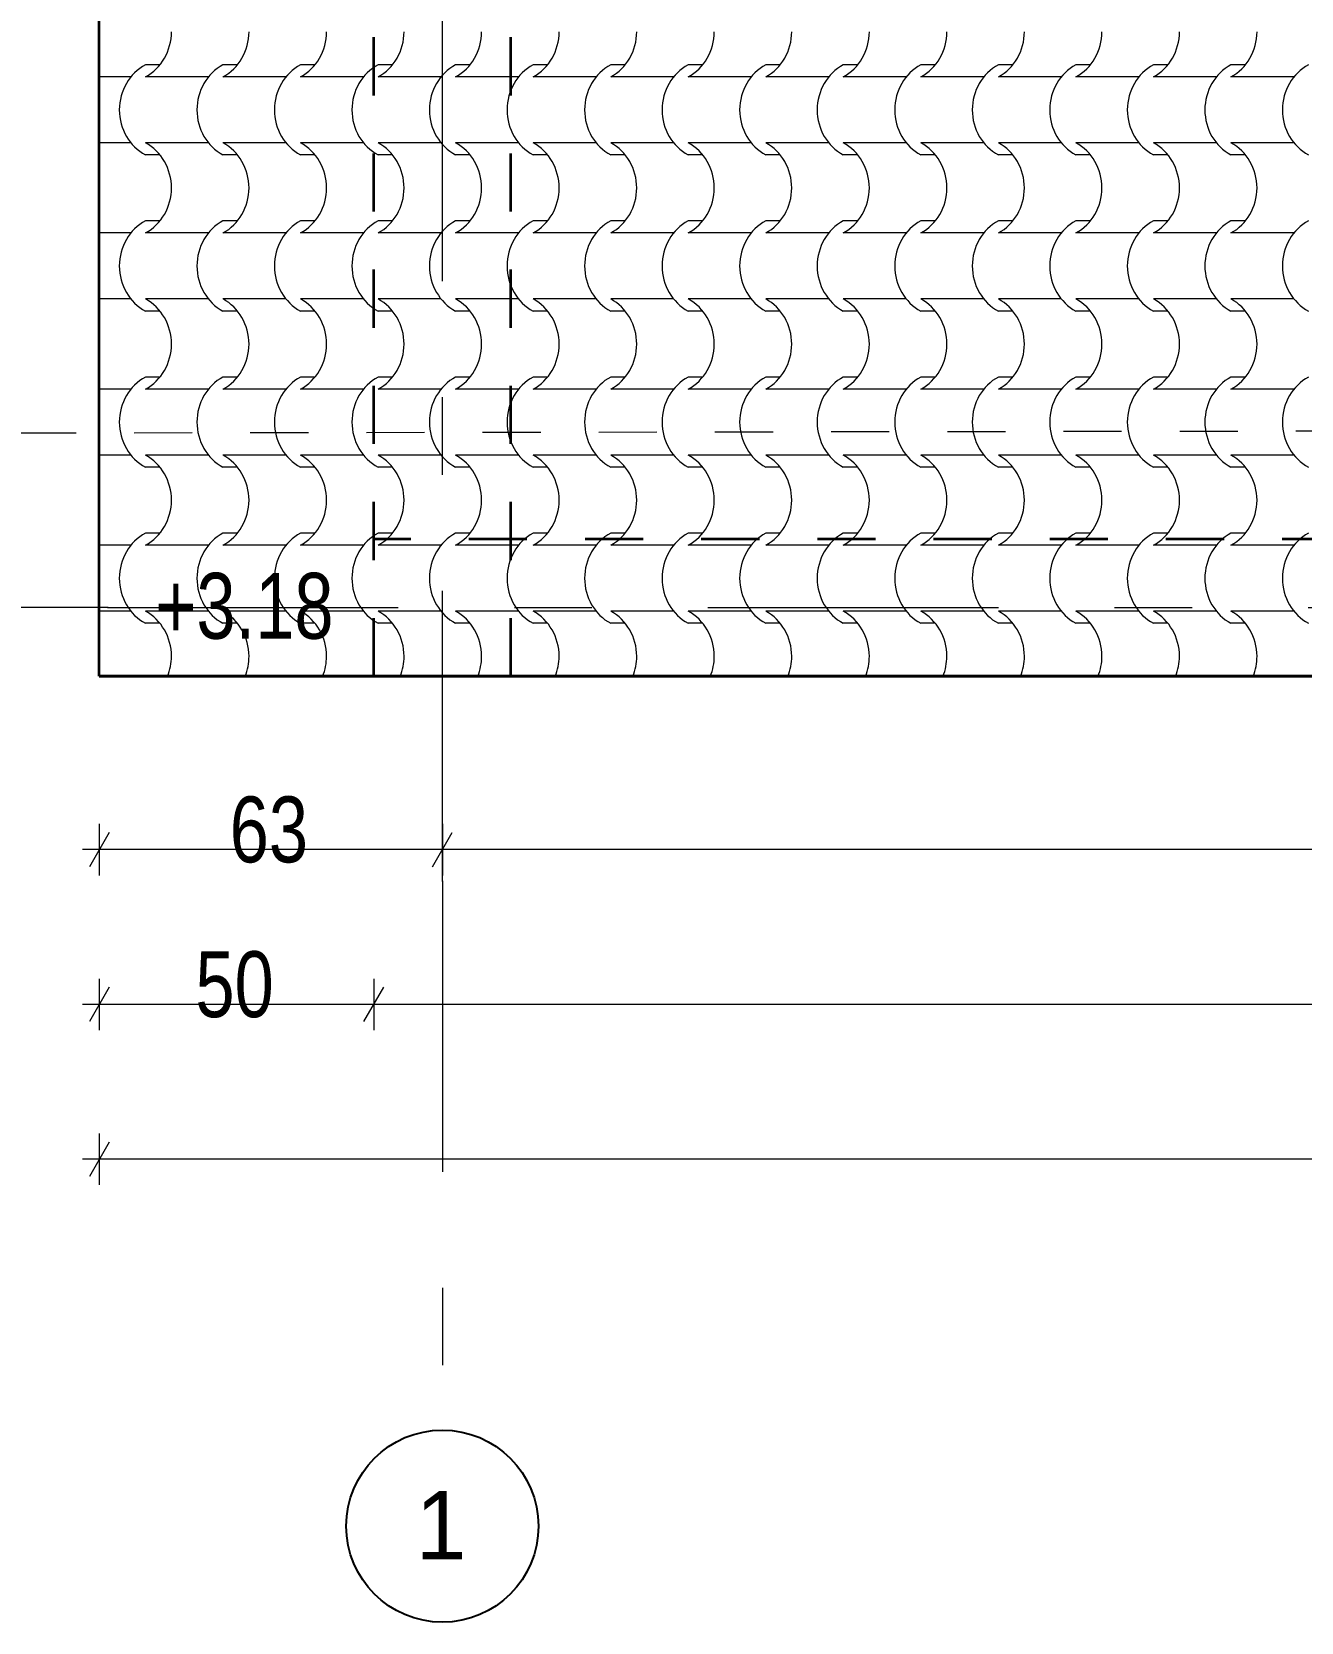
# Model space of a CAD drawing. Header units: millimetres. Extents: x -22688 to 165477, y -34508 to 218425.
# Drawn here: x 54200 to 56513, y 91297 to 94195 of the extents above; entities that cross this region are included whole.
import ezdxf

# ---------------------------------------------------------------- set-up
doc = ezdxf.new("R2010")
doc.units = ezdxf.units.MM
doc.header["$MEASUREMENT"] = 0
doc.set_wipeout_variables(frame=1)
for name, pattern in [('- Двойно прекъснати линии', [1093.611073, 529.166651, -211.666656, 141.111112, -211.666656]), ('- Прекъснати линия', [211.666667, 105.833333, -105.833333]), ('Wipeout_Contour', [1000, 0, -1000])]:
    doc.linetypes.add(name, pattern=pattern)
for name, color, linetype, lineweight in [('1', 8, 'Continuous', 13), ('102', 254, 'Continuous', 15), ('41', 7, 'Continuous', 35), ('7', 7, 'Continuous', 25), ('85', 252, 'Continuous', 20), ('GROMOBRAN', 5, 'Continuous', 35)]:
    doc.layers.add(name, color=color, linetype=linetype, lineweight=lineweight)
doc.layers.add('65', color=7, linetype='Continuous', lineweight=20, true_color=0x4e4e4e)
doc.styles.add('GENERATED_STYLE_6', font='Cambria Math.ttf')

# ---------------------------------------------------------------- blocks, each defined once
blk = doc.blocks.new('*X785')
at = {"layer": '102', "color": 254, "linetype": 'Continuous', "lineweight": 15}
for p, q in [((74.517, 118.339), (73.371, 118.339)), ((75.578, 118.779), (75.051, 118.779)), ((76.197, 118.339), (75.051, 118.339)), ((77.343, 118.339), (76.197, 118.339)), ((78.403, 118.779), (77.876, 118.779)), ((79.022, 118.339), (77.876, 118.339)), ((80.168, 118.339), (79.022, 118.339)), ((81.228, 118.779), (80.702, 118.779)), ((81.847, 118.339), (80.702, 118.339)), ((82.993, 118.339), (81.847, 118.339)), ((84.054, 118.779), (83.527, 118.779)), ((84.673, 118.339), (83.527, 118.339)), ((85.819, 118.339), (84.673, 118.339)), ((86.879, 118.779), (86.352, 118.779)), ((87.498, 118.339), (86.352, 118.339)), ((88.644, 118.339), (87.498, 118.339)), ((89.705, 118.779), (89.178, 118.779)), ((90.324, 118.339), (89.178, 118.339)), ((91.47, 118.339), (90.324, 118.339)), ((92.53, 118.779), (92.003, 118.779)), ((93.149, 118.339), (92.003, 118.339)), ((94.295, 118.339), (93.149, 118.339)), ((95.355, 118.779), (94.829, 118.779)), ((95.974, 118.339), (94.829, 118.339)), ((97.12, 118.339), (95.974, 118.339)), ((98.181, 118.779), (97.654, 118.779)), ((98.8, 118.339), (97.654, 118.339)), ((99.946, 118.339), (98.8, 118.339)), ((101.006, 118.779), (100.479, 118.779)), ((101.625, 118.339), (100.479, 118.339)), ((102.771, 118.339), (101.625, 118.339)), ((103.832, 118.779), (103.305, 118.779)), ((104.451, 118.339), (103.305, 118.339)), ((105.596, 118.339), (104.451, 118.339)), ((106.657, 118.779), (106.13, 118.779)), ((107.276, 118.339), (106.13, 118.339)), ((108.422, 118.339), (107.276, 118.339)), ((109.482, 118.779), (108.956, 118.779)), ((110.101, 118.339), (108.956, 118.339)), ((111.247, 118.339), (110.101, 118.339)), ((112.308, 118.779), (111.781, 118.779)), ((112.927, 118.339), (111.781, 118.339)), ((114.073, 118.339), (112.927, 118.339)), ((115.133, 118.779), (114.606, 118.779)), ((115.752, 118.339), (114.606, 118.339)), ((116.898, 118.339), (115.752, 118.339)), ((74.517, 115.934), (73.371, 115.934)), ((76.197, 115.934), (75.051, 115.934)), ((77.343, 115.934), (76.197, 115.934)), ((79.022, 115.934), (77.876, 115.934)), ((80.168, 115.934), (79.022, 115.934)), ((81.847, 115.934), (80.702, 115.934)), ((82.993, 115.934), (81.847, 115.934)), ((84.673, 115.934), (83.527, 115.934)), ((85.819, 115.934), (84.673, 115.934)), ((87.498, 115.934), (86.352, 115.934)), ((88.644, 115.934), (87.498, 115.934)), ((90.324, 115.934), (89.178, 115.934)), ((91.47, 115.934), (90.324, 115.934)), ((93.149, 115.934), (92.003, 115.934)), ((94.295, 115.934), (93.149, 115.934)), ((95.974, 115.934), (94.829, 115.934)), ((97.12, 115.934), (95.974, 115.934)), ((98.8, 115.934), (97.654, 115.934)), ((99.946, 115.934), (98.8, 115.934)), ((101.625, 115.934), (100.479, 115.934)), ((102.771, 115.934), (101.625, 115.934)), ((104.451, 115.934), (103.305, 115.934)), ((105.596, 115.934), (104.451, 115.934)), ((107.276, 115.934), (106.13, 115.934)), ((108.422, 115.934), (107.276, 115.934)), ((110.101, 115.934), (108.956, 115.934)), ((111.247, 115.934), (110.101, 115.934)), ((112.927, 115.934), (111.781, 115.934)), ((114.073, 115.934), (112.927, 115.934)), ((115.752, 115.934), (114.606, 115.934)), ((116.898, 115.934), (115.752, 115.934)), ((75.578, 115.494), (75.051, 115.494)), ((78.403, 115.494), (77.876, 115.494)), ((81.228, 115.494), (80.702, 115.494)), ((84.054, 115.494), (83.527, 115.494)), ((86.879, 115.494), (86.352, 115.494)), ((89.705, 115.494), (89.178, 115.494)), ((92.53, 115.494), (92.003, 115.494)), ((95.355, 115.494), (94.829, 115.494)), ((98.181, 115.494), (97.654, 115.494)), ((101.006, 115.494), (100.479, 115.494)), ((103.832, 115.494), (103.305, 115.494)), ((106.657, 115.494), (106.13, 115.494)), ((109.482, 115.494), (108.956, 115.494)), ((112.308, 115.494), (111.781, 115.494)), ((115.133, 115.494), (114.606, 115.494)), ((75.578, 113.089), (75.051, 113.089)), ((78.403, 113.089), (77.876, 113.089)), ((81.228, 113.089), (80.702, 113.089)), ((84.054, 113.089), (83.527, 113.089)), ((86.879, 113.089), (86.352, 113.089)), ((89.705, 113.089), (89.178, 113.089)), ((92.53, 113.089), (92.003, 113.089)), ((95.355, 113.089), (94.829, 113.089)), ((98.181, 113.089), (97.654, 113.089)), ((101.006, 113.089), (100.479, 113.089)), ((103.832, 113.089), (103.305, 113.089)), ((106.657, 113.089), (106.13, 113.089)), ((109.482, 113.089), (108.956, 113.089)), ((112.308, 113.089), (111.781, 113.089)), ((115.133, 113.089), (114.606, 113.089)), ((74.517, 112.649), (73.371, 112.649)), ((76.197, 112.649), (75.051, 112.649)), ((77.343, 112.649), (76.197, 112.649)), ((79.022, 112.649), (77.876, 112.649)), ((80.168, 112.649), (79.022, 112.649)), ((81.847, 112.649), (80.702, 112.649)), ((82.993, 112.649), (81.847, 112.649)), ((84.673, 112.649), (83.527, 112.649)), ((85.819, 112.649), (84.673, 112.649)), ((87.498, 112.649), (86.352, 112.649)), ((88.644, 112.649), (87.498, 112.649)), ((90.324, 112.649), (89.178, 112.649)), ((91.47, 112.649), (90.324, 112.649)), ((93.149, 112.649), (92.003, 112.649)), ((94.295, 112.649), (93.149, 112.649)), ((95.974, 112.649), (94.829, 112.649)), ((97.12, 112.649), (95.974, 112.649)), ((98.8, 112.649), (97.654, 112.649)), ((99.946, 112.649), (98.8, 112.649)), ((101.625, 112.649), (100.479, 112.649)), ((102.771, 112.649), (101.625, 112.649)), ((104.451, 112.649), (103.305, 112.649)), ((105.596, 112.649), (104.451, 112.649)), ((107.276, 112.649), (106.13, 112.649)), ((108.422, 112.649), (107.276, 112.649)), ((110.101, 112.649), (108.956, 112.649)), ((111.247, 112.649), (110.101, 112.649)), ((112.927, 112.649), (111.781, 112.649)), ((114.073, 112.649), (112.927, 112.649)), ((115.752, 112.649), (114.606, 112.649)), ((116.898, 112.649), (115.752, 112.649)), ((74.517, 110.244), (73.371, 110.244)), ((76.197, 110.244), (75.051, 110.244)), ((77.343, 110.244), (76.197, 110.244)), ((79.022, 110.244), (77.876, 110.244)), ((80.168, 110.244), (79.022, 110.244)), ((81.847, 110.244), (80.702, 110.244)), ((82.993, 110.244), (81.847, 110.244)), ((84.673, 110.244), (83.527, 110.244)), ((85.819, 110.244), (84.673, 110.244)), ((87.498, 110.244), (86.352, 110.244)), ((88.644, 110.244), (87.498, 110.244)), ((90.324, 110.244), (89.178, 110.244)), ((91.47, 110.244), (90.324, 110.244)), ((93.149, 110.244), (92.003, 110.244)), ((94.295, 110.244), (93.149, 110.244)), ((95.974, 110.244), (94.829, 110.244)), ((97.12, 110.244), (95.974, 110.244)), ((98.8, 110.244), (97.654, 110.244)), ((99.946, 110.244), (98.8, 110.244)), ((101.625, 110.244), (100.479, 110.244)), ((102.771, 110.244), (101.625, 110.244)), ((104.451, 110.244), (103.305, 110.244)), ((105.596, 110.244), (104.451, 110.244)), ((107.276, 110.244), (106.13, 110.244)), ((108.422, 110.244), (107.276, 110.244)), ((110.101, 110.244), (108.956, 110.244)), ((111.247, 110.244), (110.101, 110.244)), ((112.927, 110.244), (111.781, 110.244)), ((114.073, 110.244), (112.927, 110.244)), ((115.752, 110.244), (114.606, 110.244)), ((116.898, 110.244), (115.752, 110.244)), ((75.578, 109.804), (75.051, 109.804)), ((78.403, 109.804), (77.876, 109.804)), ((81.228, 109.804), (80.702, 109.804)), ((84.054, 109.804), (83.527, 109.804)), ((86.879, 109.804), (86.352, 109.804)), ((89.705, 109.804), (89.178, 109.804)), ((92.53, 109.804), (92.003, 109.804)), ((95.355, 109.804), (94.829, 109.804)), ((98.181, 109.804), (97.654, 109.804)), ((101.006, 109.804), (100.479, 109.804)), ((103.832, 109.804), (103.305, 109.804)), ((106.657, 109.804), (106.13, 109.804)), ((109.482, 109.804), (108.956, 109.804)), ((112.308, 109.804), (111.781, 109.804)), ((115.133, 109.804), (114.606, 109.804)), ((75.578, 107.399), (75.051, 107.399)), ((78.403, 107.399), (77.876, 107.399)), ((81.228, 107.399), (80.702, 107.399)), ((84.054, 107.399), (83.527, 107.399)), ((86.879, 107.399), (86.352, 107.399)), ((89.705, 107.399), (89.178, 107.399)), ((92.53, 107.399), (92.003, 107.399)), ((95.355, 107.399), (94.829, 107.399)), ((98.181, 107.399), (97.654, 107.399)), ((101.006, 107.399), (100.479, 107.399)), ((103.832, 107.399), (103.305, 107.399)), ((106.657, 107.399), (106.13, 107.399)), ((109.482, 107.399), (108.956, 107.399)), ((112.308, 107.399), (111.781, 107.399)), ((115.133, 107.399), (114.606, 107.399)), ((74.517, 106.959), (73.371, 106.959)), ((76.197, 106.959), (75.051, 106.959)), ((77.343, 106.959), (76.197, 106.959)), ((79.022, 106.959), (77.876, 106.959)), ((80.168, 106.959), (79.022, 106.959)), ((81.847, 106.959), (80.702, 106.959)), ((82.993, 106.959), (81.847, 106.959)), ((84.673, 106.959), (83.527, 106.959)), ((85.819, 106.959), (84.673, 106.959)), ((87.498, 106.959), (86.352, 106.959)), ((88.644, 106.959), (87.498, 106.959)), ((90.324, 106.959), (89.178, 106.959)), ((91.47, 106.959), (90.324, 106.959)), ((93.149, 106.959), (92.003, 106.959)), ((94.295, 106.959), (93.149, 106.959)), ((95.974, 106.959), (94.829, 106.959)), ((97.12, 106.959), (95.974, 106.959)), ((98.8, 106.959), (97.654, 106.959)), ((99.946, 106.959), (98.8, 106.959)), ((101.625, 106.959), (100.479, 106.959)), ((102.771, 106.959), (101.625, 106.959)), ((104.451, 106.959), (103.305, 106.959)), ((105.596, 106.959), (104.451, 106.959)), ((107.276, 106.959), (106.13, 106.959)), ((108.422, 106.959), (107.276, 106.959)), ((110.101, 106.959), (108.956, 106.959)), ((111.247, 106.959), (110.101, 106.959)), ((112.927, 106.959), (111.781, 106.959)), ((114.073, 106.959), (112.927, 106.959)), ((115.752, 106.959), (114.606, 106.959)), ((116.898, 106.959), (115.752, 106.959)), ((74.517, 104.555), (73.371, 104.555)), ((76.197, 104.555), (75.051, 104.555)), ((77.343, 104.555), (76.197, 104.555)), ((79.022, 104.555), (77.876, 104.555)), ((80.168, 104.555), (79.022, 104.555)), ((81.847, 104.555), (80.702, 104.555)), ((82.993, 104.555), (81.847, 104.555)), ((84.673, 104.555), (83.527, 104.555)), ((85.819, 104.555), (84.673, 104.555)), ((87.498, 104.555), (86.352, 104.555)), ((88.644, 104.555), (87.498, 104.555)), ((90.324, 104.555), (89.178, 104.555)), ((91.47, 104.555), (90.324, 104.555)), ((93.149, 104.555), (92.003, 104.555)), ((94.295, 104.555), (93.149, 104.555)), ((95.974, 104.555), (94.829, 104.555)), ((97.12, 104.555), (95.974, 104.555)), ((98.8, 104.555), (97.654, 104.555)), ((99.946, 104.555), (98.8, 104.555)), ((101.625, 104.555), (100.479, 104.555)), ((102.771, 104.555), (101.625, 104.555)), ((104.451, 104.555), (103.305, 104.555)), ((105.596, 104.555), (104.451, 104.555)), ((107.276, 104.555), (106.13, 104.555)), ((108.422, 104.555), (107.276, 104.555)), ((110.101, 104.555), (108.956, 104.555)), ((111.247, 104.555), (110.101, 104.555)), ((112.927, 104.555), (111.781, 104.555)), ((114.073, 104.555), (112.927, 104.555)), ((115.752, 104.555), (114.606, 104.555)), ((116.898, 104.555), (115.752, 104.555)), ((75.578, 104.115), (75.051, 104.115)), ((78.403, 104.115), (77.876, 104.115)), ((81.228, 104.115), (80.702, 104.115)), ((84.054, 104.115), (83.527, 104.115)), ((86.879, 104.115), (86.352, 104.115)), ((89.705, 104.115), (89.178, 104.115)), ((92.53, 104.115), (92.003, 104.115)), ((95.355, 104.115), (94.829, 104.115)), ((98.181, 104.115), (97.654, 104.115)), ((101.006, 104.115), (100.479, 104.115)), ((103.832, 104.115), (103.305, 104.115)), ((106.657, 104.115), (106.13, 104.115)), ((109.482, 104.115), (108.956, 104.115)), ((112.308, 104.115), (111.781, 104.115)), ((115.133, 104.115), (114.606, 104.115)), ((75.578, 101.71), (75.051, 101.71)), ((78.403, 101.71), (77.876, 101.71)), ((81.228, 101.71), (80.702, 101.71)), ((84.054, 101.71), (83.527, 101.71)), ((86.879, 101.71), (86.352, 101.71)), ((89.705, 101.71), (89.178, 101.71)), ((92.53, 101.71), (92.003, 101.71)), ((95.355, 101.71), (94.829, 101.71)), ((98.181, 101.71), (97.654, 101.71)), ((101.006, 101.71), (100.479, 101.71)), ((103.832, 101.71), (103.305, 101.71)), ((106.657, 101.71), (106.13, 101.71)), ((109.482, 101.71), (108.956, 101.71)), ((112.308, 101.71), (111.781, 101.71)), ((115.133, 101.71), (114.606, 101.71)), ((74.517, 101.27), (73.371, 101.27)), ((76.197, 101.27), (75.051, 101.27)), ((77.343, 101.27), (76.197, 101.27)), ((79.022, 101.27), (77.876, 101.27)), ((80.168, 101.27), (79.022, 101.27)), ((81.847, 101.27), (80.702, 101.27)), ((82.993, 101.27), (81.847, 101.27)), ((84.673, 101.27), (83.527, 101.27)), ((85.819, 101.27), (84.673, 101.27)), ((87.498, 101.27), (86.352, 101.27)), ((88.644, 101.27), (87.498, 101.27)), ((90.324, 101.27), (89.178, 101.27)), ((91.47, 101.27), (90.324, 101.27)), ((93.149, 101.27), (92.003, 101.27)), ((94.295, 101.27), (93.149, 101.27)), ((95.974, 101.27), (94.829, 101.27)), ((97.12, 101.27), (95.974, 101.27)), ((98.8, 101.27), (97.654, 101.27)), ((99.946, 101.27), (98.8, 101.27)), ((101.625, 101.27), (100.479, 101.27)), ((102.771, 101.27), (101.625, 101.27)), ((104.451, 101.27), (103.305, 101.27)), ((105.596, 101.27), (104.451, 101.27)), ((107.276, 101.27), (106.13, 101.27)), ((108.422, 101.27), (107.276, 101.27)), ((110.101, 101.27), (108.956, 101.27)), ((111.247, 101.27), (110.101, 101.27)), ((112.927, 101.27), (111.781, 101.27)), ((114.073, 101.27), (112.927, 101.27)), ((115.752, 101.27), (114.606, 101.27)), ((116.898, 101.27), (115.752, 101.27)), ((74.517, 98.865), (73.371, 98.865)), ((76.197, 98.865), (75.051, 98.865)), ((77.343, 98.865), (76.197, 98.865)), ((79.022, 98.865), (77.876, 98.865)), ((80.168, 98.865), (79.022, 98.865)), ((81.847, 98.865), (80.702, 98.865)), ((82.993, 98.865), (81.847, 98.865)), ((84.673, 98.865), (83.527, 98.865)), ((85.819, 98.865), (84.673, 98.865)), ((87.498, 98.865), (86.352, 98.865)), ((88.644, 98.865), (87.498, 98.865)), ((90.324, 98.865), (89.178, 98.865)), ((91.47, 98.865), (90.324, 98.865)), ((93.149, 98.865), (92.003, 98.865)), ((94.295, 98.865), (93.149, 98.865)), ((95.974, 98.865), (94.829, 98.865)), ((97.12, 98.865), (95.974, 98.865)), ((98.8, 98.865), (97.654, 98.865)), ((99.946, 98.865), (98.8, 98.865)), ((101.625, 98.865), (100.479, 98.865)), ((102.771, 98.865), (101.625, 98.865)), ((104.451, 98.865), (103.305, 98.865)), ((105.596, 98.865), (104.451, 98.865)), ((107.276, 98.865), (106.13, 98.865)), ((108.422, 98.865), (107.276, 98.865)), ((110.101, 98.865), (108.956, 98.865)), ((111.247, 98.865), (110.101, 98.865)), ((112.927, 98.865), (111.781, 98.865)), ((114.073, 98.865), (112.927, 98.865)), ((115.752, 98.865), (114.606, 98.865)), ((116.898, 98.865), (115.752, 98.865)), ((75.578, 98.425), (75.051, 98.425)), ((78.403, 98.425), (77.876, 98.425)), ((81.228, 98.425), (80.702, 98.425)), ((84.054, 98.425), (83.527, 98.425)), ((86.879, 98.425), (86.352, 98.425)), ((89.705, 98.425), (89.178, 98.425)), ((92.53, 98.425), (92.003, 98.425)), ((95.355, 98.425), (94.829, 98.425)), ((98.181, 98.425), (97.654, 98.425)), ((101.006, 98.425), (100.479, 98.425)), ((103.832, 98.425), (103.305, 98.425)), ((106.657, 98.425), (106.13, 98.425)), ((109.482, 98.425), (108.956, 98.425)), ((112.308, 98.425), (111.781, 98.425)), ((115.133, 98.425), (114.606, 98.425))]:
    blk.add_line(p, q, dxfattribs=at)
for centre, major_axis, start_param, end_param in [((74.262, 119.987), (0, 1.849), 3.612631, 4.709413), ((77.088, 119.987), (0, 1.849), 3.612631, 4.709413), ((79.913, 119.987), (0, 1.849), 3.612631, 4.709413), ((82.738, 119.987), (0, 1.849), 3.612631, 4.709413), ((85.564, 119.987), (0, 1.849), 3.612631, 4.709413), ((88.389, 119.987), (0, 1.849), 3.612631, 4.709413), ((91.215, 119.987), (0, 1.849), 3.612631, 4.709413), ((94.04, 119.987), (0, 1.849), 3.612631, 4.709413), ((96.865, 119.987), (0, 1.849), 3.612631, 4.709413), ((99.691, 119.987), (0, 1.849), 3.612631, 4.709413), ((102.516, 119.987), (0, 1.849), 3.612631, 4.709413), ((105.342, 119.987), (0, 1.849), 3.612631, 4.709413), ((108.167, 119.987), (0, 1.849), 3.612631, 4.709413), ((110.992, 119.987), (0, 1.849), 3.612631, 4.709413), ((113.818, 119.987), (0, 1.849), 3.612631, 4.709413), ((75.827, 117.136), (0, 1.839), 0.466079, 2.675513), ((78.653, 117.136), (0, 1.839), 0.466079, 2.675513), ((81.478, 117.136), (0, 1.839), 0.466079, 2.675513), ((84.303, 117.136), (0, 1.839), 0.466079, 2.675513), ((87.129, 117.136), (0, 1.839), 0.466079, 2.675513), ((89.954, 117.136), (0, 1.839), 0.466079, 2.675513), ((92.78, 117.136), (0, 1.839), 0.466079, 2.675513), ((95.605, 117.136), (0, 1.839), 0.466079, 2.675513), ((98.43, 117.136), (0, 1.839), 0.466079, 2.675513), ((101.256, 117.136), (0, 1.839), 0.466079, 2.675513), ((104.081, 117.136), (0, 1.839), 0.466079, 2.675513), ((106.907, 117.136), (0, 1.839), 0.466079, 2.675513), ((109.732, 117.136), (0, 1.839), 0.466079, 2.675513), ((112.557, 117.136), (0, 1.839), 0.466079, 2.675513), ((115.383, 117.136), (0, 1.839), 0.466079, 2.675513), ((118.208, 117.136), (0, 1.839), 0.466079, 2.675513), ((74.262, 114.286), (0, 1.849), 4.715365, 5.812147), ((77.088, 114.286), (0, 1.849), 4.715365, 5.812147), ((79.913, 114.286), (0, 1.849), 4.715365, 5.812147), ((82.738, 114.286), (0, 1.849), 4.715365, 5.812147), ((85.564, 114.286), (0, 1.849), 4.715365, 5.812147), ((88.389, 114.286), (0, 1.849), 4.715365, 5.812147), ((91.215, 114.286), (0, 1.849), 4.715365, 5.812147), ((94.04, 114.286), (0, 1.849), 4.715365, 5.812147), ((96.865, 114.286), (0, 1.849), 4.715365, 5.812147), ((99.691, 114.286), (0, 1.849), 4.715365, 5.812147), ((102.516, 114.286), (0, 1.849), 4.715365, 5.812147), ((105.342, 114.286), (0, 1.849), 4.715365, 5.812147), ((108.167, 114.286), (0, 1.849), 4.715365, 5.812147), ((110.992, 114.286), (0, 1.849), 4.715365, 5.812147), ((113.818, 114.286), (0, 1.849), 4.715365, 5.812147), ((74.262, 114.297), (0, 1.849), 3.612631, 4.709413), ((77.088, 114.297), (0, 1.849), 3.612631, 4.709413), ((79.913, 114.297), (0, 1.849), 3.612631, 4.709413), ((82.738, 114.297), (0, 1.849), 3.612631, 4.709413), ((85.564, 114.297), (0, 1.849), 3.612631, 4.709413), ((88.389, 114.297), (0, 1.849), 3.612631, 4.709413), ((91.215, 114.297), (0, 1.849), 3.612631, 4.709413), ((94.04, 114.297), (0, 1.849), 3.612631, 4.709413), ((96.865, 114.297), (0, 1.849), 3.612631, 4.709413), ((99.691, 114.297), (0, 1.849), 3.612631, 4.709413), ((102.516, 114.297), (0, 1.849), 3.612631, 4.709413), ((105.342, 114.297), (0, 1.849), 3.612631, 4.709413), ((108.167, 114.297), (0, 1.849), 3.612631, 4.709413), ((110.992, 114.297), (0, 1.849), 3.612631, 4.709413), ((113.818, 114.297), (0, 1.849), 3.612631, 4.709413), ((75.827, 111.447), (0, 1.839), 0.466079, 2.675513), ((78.653, 111.447), (0, 1.839), 0.466079, 2.675513), ((81.478, 111.447), (0, 1.839), 0.466079, 2.675513), ((84.303, 111.447), (0, 1.839), 0.466079, 2.675513), ((87.129, 111.447), (0, 1.839), 0.466079, 2.675513), ((89.954, 111.447), (0, 1.839), 0.466079, 2.675513), ((92.78, 111.447), (0, 1.839), 0.466079, 2.675513), ((95.605, 111.447), (0, 1.839), 0.466079, 2.675513), ((98.43, 111.447), (0, 1.839), 0.466079, 2.675513), ((101.256, 111.447), (0, 1.839), 0.466079, 2.675513), ((104.081, 111.447), (0, 1.839), 0.466079, 2.675513), ((106.907, 111.447), (0, 1.839), 0.466079, 2.675513), ((109.732, 111.447), (0, 1.839), 0.466079, 2.675513), ((112.557, 111.447), (0, 1.839), 0.466079, 2.675513), ((115.383, 111.447), (0, 1.839), 0.466079, 2.675513), ((118.208, 111.447), (0, 1.839), 0.466079, 2.675513), ((74.262, 108.596), (0, 1.849), 4.715365, 5.812147), ((77.088, 108.596), (0, 1.849), 4.715365, 5.812147), ((79.913, 108.596), (0, 1.849), 4.715365, 5.812147), ((82.738, 108.596), (0, 1.849), 4.715365, 5.812147), ((85.564, 108.596), (0, 1.849), 4.715365, 5.812147), ((88.389, 108.596), (0, 1.849), 4.715365, 5.812147), ((91.215, 108.596), (0, 1.849), 4.715365, 5.812147), ((94.04, 108.596), (0, 1.849), 4.715365, 5.812147), ((96.865, 108.596), (0, 1.849), 4.715365, 5.812147), ((99.691, 108.596), (0, 1.849), 4.715365, 5.812147), ((102.516, 108.596), (0, 1.849), 4.715365, 5.812147), ((105.342, 108.596), (0, 1.849), 4.715365, 5.812147), ((108.167, 108.596), (0, 1.849), 4.715365, 5.812147), ((110.992, 108.596), (0, 1.849), 4.715365, 5.812147), ((113.818, 108.596), (0, 1.849), 4.715365, 5.812147), ((74.262, 108.607), (0, 1.849), 3.612631, 4.709413), ((77.088, 108.607), (0, 1.849), 3.612631, 4.709413), ((79.913, 108.607), (0, 1.849), 3.612631, 4.709413), ((82.738, 108.607), (0, 1.849), 3.612631, 4.709413), ((85.564, 108.607), (0, 1.849), 3.612631, 4.709413), ((88.389, 108.607), (0, 1.849), 3.612631, 4.709413), ((91.215, 108.607), (0, 1.849), 3.612631, 4.709413), ((94.04, 108.607), (0, 1.849), 3.612631, 4.709413), ((96.865, 108.607), (0, 1.849), 3.612631, 4.709413), ((99.691, 108.607), (0, 1.849), 3.612631, 4.709413), ((102.516, 108.607), (0, 1.849), 3.612631, 4.709413), ((105.342, 108.607), (0, 1.849), 3.612631, 4.709413), ((108.167, 108.607), (0, 1.849), 3.612631, 4.709413), ((110.992, 108.607), (0, 1.849), 3.612631, 4.709413), ((113.818, 108.607), (0, 1.849), 3.612631, 4.709413), ((75.827, 105.757), (0, 1.839), 0.466079, 2.675513), ((78.653, 105.757), (0, 1.839), 0.466079, 2.675513), ((81.478, 105.757), (0, 1.839), 0.466079, 2.675513), ((84.303, 105.757), (0, 1.839), 0.466079, 2.675513), ((87.129, 105.757), (0, 1.839), 0.466079, 2.675513), ((89.954, 105.757), (0, 1.839), 0.466079, 2.675513), ((92.78, 105.757), (0, 1.839), 0.466079, 2.675513), ((95.605, 105.757), (0, 1.839), 0.466079, 2.675513), ((98.43, 105.757), (0, 1.839), 0.466079, 2.675513), ((101.256, 105.757), (0, 1.839), 0.466079, 2.675513), ((104.081, 105.757), (0, 1.839), 0.466079, 2.675513), ((106.907, 105.757), (0, 1.839), 0.466079, 2.675513), ((109.732, 105.757), (0, 1.839), 0.466079, 2.675513), ((112.557, 105.757), (0, 1.839), 0.466079, 2.675513), ((115.383, 105.757), (0, 1.839), 0.466079, 2.675513), ((118.208, 105.757), (0, 1.839), 0.466079, 2.675513), ((74.262, 102.907), (0, 1.849), 4.715365, 5.812147), ((77.088, 102.907), (0, 1.849), 4.715365, 5.812147), ((79.913, 102.907), (0, 1.849), 4.715365, 5.812147), ((82.738, 102.907), (0, 1.849), 4.715365, 5.812147), ((85.564, 102.907), (0, 1.849), 4.715365, 5.812147), ((88.389, 102.907), (0, 1.849), 4.715365, 5.812147), ((91.215, 102.907), (0, 1.849), 4.715365, 5.812147), ((94.04, 102.907), (0, 1.849), 4.715365, 5.812147), ((96.865, 102.907), (0, 1.849), 4.715365, 5.812147), ((99.691, 102.907), (0, 1.849), 4.715365, 5.812147), ((102.516, 102.907), (0, 1.849), 4.715365, 5.812147), ((105.342, 102.907), (0, 1.849), 4.715365, 5.812147), ((108.167, 102.907), (0, 1.849), 4.715365, 5.812147), ((110.992, 102.907), (0, 1.849), 4.715365, 5.812147), ((113.818, 102.907), (0, 1.849), 4.715365, 5.812147), ((74.262, 102.918), (0, 1.849), 3.612631, 4.709413), ((77.088, 102.918), (0, 1.849), 3.612631, 4.709413), ((79.913, 102.918), (0, 1.849), 3.612631, 4.709413), ((82.738, 102.918), (0, 1.849), 3.612631, 4.709413), ((85.564, 102.918), (0, 1.849), 3.612631, 4.709413), ((88.389, 102.918), (0, 1.849), 3.612631, 4.709413), ((91.215, 102.918), (0, 1.849), 3.612631, 4.709413), ((94.04, 102.918), (0, 1.849), 3.612631, 4.709413), ((96.865, 102.918), (0, 1.849), 3.612631, 4.709413), ((99.691, 102.918), (0, 1.849), 3.612631, 4.709413), ((102.516, 102.918), (0, 1.849), 3.612631, 4.709413), ((105.342, 102.918), (0, 1.849), 3.612631, 4.709413), ((108.167, 102.918), (0, 1.849), 3.612631, 4.709413), ((110.992, 102.918), (0, 1.849), 3.612631, 4.709413), ((113.818, 102.918), (0, 1.849), 3.612631, 4.709413), ((75.827, 100.067), (0, 1.839), 0.466079, 2.675513), ((78.653, 100.067), (0, 1.839), 0.466079, 2.675513), ((81.478, 100.067), (0, 1.839), 0.466079, 2.675513), ((84.303, 100.067), (0, 1.839), 0.466079, 2.675513), ((87.129, 100.067), (0, 1.839), 0.466079, 2.675513), ((89.954, 100.067), (0, 1.839), 0.466079, 2.675513), ((92.78, 100.067), (0, 1.839), 0.466079, 2.675513), ((95.605, 100.067), (0, 1.839), 0.466079, 2.675513), ((98.43, 100.067), (0, 1.839), 0.466079, 2.675513), ((101.256, 100.067), (0, 1.839), 0.466079, 2.675513), ((104.081, 100.067), (0, 1.839), 0.466079, 2.675513), ((106.907, 100.067), (0, 1.839), 0.466079, 2.675513), ((109.732, 100.067), (0, 1.839), 0.466079, 2.675513), ((112.557, 100.067), (0, 1.839), 0.466079, 2.675513), ((115.383, 100.067), (0, 1.839), 0.466079, 2.675513), ((118.208, 100.067), (0, 1.839), 0.466079, 2.675513), ((74.262, 97.217), (0, 1.849), 4.715365, 5.812147), ((77.088, 97.217), (0, 1.849), 4.715365, 5.812147), ((79.913, 97.217), (0, 1.849), 4.715365, 5.812147), ((82.738, 97.217), (0, 1.849), 4.715365, 5.812147), ((85.564, 97.217), (0, 1.849), 4.715365, 5.812147), ((88.389, 97.217), (0, 1.849), 4.715365, 5.812147), ((91.215, 97.217), (0, 1.849), 4.715365, 5.812147), ((94.04, 97.217), (0, 1.849), 4.715365, 5.812147), ((96.865, 97.217), (0, 1.849), 4.715365, 5.812147), ((99.691, 97.217), (0, 1.849), 4.715365, 5.812147), ((102.516, 97.217), (0, 1.849), 4.715365, 5.812147), ((105.342, 97.217), (0, 1.849), 4.715365, 5.812147), ((108.167, 97.217), (0, 1.849), 4.715365, 5.812147), ((110.992, 97.217), (0, 1.849), 4.715365, 5.812147), ((113.818, 97.217), (0, 1.849), 4.715365, 5.812147), ((74.262, 97.228), (0, 1.849), 4.306433, 4.709413), ((77.088, 97.228), (0, 1.849), 4.306433, 4.709413), ((79.913, 97.228), (0, 1.849), 4.306434, 4.709413), ((82.738, 97.228), (0, 1.849), 4.306434, 4.709413), ((85.564, 97.228), (0, 1.849), 4.306434, 4.709413), ((88.389, 97.228), (0, 1.849), 4.306435, 4.709413), ((91.215, 97.228), (0, 1.849), 4.306435, 4.709413), ((94.04, 97.228), (0, 1.849), 4.306435, 4.709413), ((96.865, 97.228), (0, 1.849), 4.306436, 4.709413), ((99.691, 97.228), (0, 1.849), 4.306436, 4.709413), ((102.516, 97.228), (0, 1.849), 4.306436, 4.709413), ((105.342, 97.228), (0, 1.849), 4.306437, 4.709413), ((108.167, 97.228), (0, 1.849), 4.306437, 4.709413), ((110.992, 97.228), (0, 1.849), 4.306437, 4.709413), ((113.818, 97.228), (0, 1.849), 4.306437, 4.709413)]:
    blk.add_ellipse(centre, major_axis=major_axis, ratio=0.939693, start_param=start_param, end_param=end_param, dxfattribs=at)

msp = doc.modelspace()

# ---------------------------------------------------------------- linework, layer by layer
at = {"layer": '1', "linetype": '- Двойно прекъснати линии', "lineweight": 13}
msp.add_line((54948.3, 92647.2), (54948.3, 91647.2), dxfattribs=at)
at = {"layer": '1', "color": 250, "linetype": '- Двойно прекъснати линии', "lineweight": 13, "true_color": 0x2b2b2b}
msp.add_point((54948.3, 92647.2), dxfattribs=at)
msp.add_point((54948.3, 92647.2), dxfattribs=at)
at = {"layer": '7', "linetype": 'Continuous', "lineweight": 25}
msp.add_circle((54948.3, 91472.2), 175, dxfattribs=at)
at = {"layer": '85', "linetype": 'Continuous', "lineweight": 20}
for p, q in [((54341.4, 92736.2), (54305.3, 92673.7)), ((54323.3, 92751.8), (54323.3, 92658)), ((54930.3, 92673.7), (54966.4, 92736.2)), ((54948.3, 92751.8), (54948.3, 92658)), ((54323.3, 92704.9), (54292.8, 92704.9)), ((54948.3, 92704.9), (54323.3, 92704.9)), ((58548, 92704.9), (54948.3, 92704.9)), ((54341.4, 92454.1), (54305.3, 92391.6)), ((54323.3, 92469.7), (54323.3, 92375.9)), ((54805.3, 92391.6), (54841.4, 92454.1)), ((54823.3, 92469.7), (54823.3, 92375.9)), ((54323.3, 92422.8), (54292.8, 92422.8)), ((54823.3, 92422.8), (54323.3, 92422.8)), ((68623.3, 92422.8), (54823.3, 92422.8)), ((54323.3, 92187.6), (54323.3, 92093.8)), ((54341.4, 92171.9), (54305.3, 92109.4)), ((54323.3, 92140.7), (54292.8, 92140.7)), ((68623.3, 92140.7), (54323.3, 92140.7))]:
    msp.add_line(p, q, dxfattribs=at)

# ---------------------------------------------------------------- texts
at = {"layer": '1', "linetype": 'Continuous', "lineweight": 13, "style": 'GENERATED_STYLE_6'}
for s, insert, char_height, attachment_point in [('\\A1;{\\W0.800000x;\\pql;\\fCentury Gothic|b0|i0|c0|p34;63}', (54560.8, 92680), 120, 7), ('\\A1;{\\W0.800000x;\\pql;\\fCentury Gothic|b0|i0|c0|p34;50}', (54498.3, 92397.9), 120, 7), ('\\A1;{\\pql;\\pt0;\\fCentury Gothic|b0|i0|c0|p34;1}', (54899.5, 91536.5), 125, 1)]:
    msp.add_mtext(s, dxfattribs=dict(at, insert=insert, char_height=char_height, attachment_point=attachment_point))

# ---------------------------------------------------------------- wipeouts: each hides what was drawn before it
at = {"color": 254, "linetype": 'Wipeout_Contour', "lineweight": 0, "ltscale": 1131.990195}
msp.add_wipeout([(54323.3, 93020.9), (60323.3, 93020.9), (61073.3, 93770.9), (61073.3, 99920.9), (54323.3, 99920.9)], dxfattribs=at)

# ---------------------------------------------------------------- next in the draw order: linework, layer by layer
at = {"layer": '1', "linetype": '- Двойно прекъснати линии', "lineweight": 13}
for p, q in [((54948.3, 92647.2), (54948.3, 100121.1)), ((54338.6, 93145.9), (53338.6, 93145.9)), ((54338.6, 93145.9), (69024.1, 93145.9))]:
    msp.add_line(p, q, dxfattribs=at)
at = {"layer": '1', "color": 250, "linetype": '- Двойно прекъснати линии', "lineweight": 13, "true_color": 0x2b2b2b}
msp.add_point((54338.6, 93145.9), dxfattribs=at)
msp.add_point((54338.6, 93145.9), dxfattribs=at)
at = {"layer": '41', "color": 7, "linetype": 'Continuous', "lineweight": 35, "flags": 128}
for points in [[(54323.3, 93020.9), (54323.3, 99920.9)], [(60323.3, 93020.9), (54323.3, 93020.9)]]:
    msp.add_lwpolyline(points, dxfattribs=at)
at = {"layer": '41', "color": 7, "linetype": '- Прекъснати линия', "lineweight": 35, "flags": 128}
for points in [[(54823.3, 93020.9), (54823.3, 99920.9), (68623.3, 99920.9), (68623.3, 93020.9)], [(55073.3, 93020.9), (55073.3, 99670.9), (66823.3, 99670.9)]]:
    msp.add_lwpolyline(points, dxfattribs=at)
msp.add_lwpolyline([(54823.3, 93020.9), (54823.3, 93270.9), (66823.3, 93270.9), (66823.3, 93020.9)], close=True, dxfattribs=at)
at = {"layer": '85', "linetype": '- Прекъснати линия', "lineweight": 20}
msp.add_line((52905, 93462.2), (70108.6, 93488.7), dxfattribs=at)
at = {"layer": 'GROMOBRAN'}
msp.add_lwpolyline([(54323.3, 93020.9), (68623.3, 93020.9)], dxfattribs=at)

# ---------------------------------------------------------------- next in the draw order: block references
at = {"layer": '65', "color": 251, "linetype": 'Continuous', "lineweight": 20, "true_color": 0x4e4e4e, "xscale": 50.00002355911847, "yscale": 50.00002355911847, "zscale": 50.00002355911847}
msp.add_blockref('*X785', (50654.8, 88196), dxfattribs=at)

# ---------------------------------------------------------------- next in the draw order: texts
at = {"layer": '1', "linetype": 'Continuous', "lineweight": 13, "insert": (54425.2, 93087.4), "char_height": 120, "attachment_point": 7, "style": 'GENERATED_STYLE_6'}
msp.add_mtext('\\A1;{\\W0.800000x;\\pql;\\fCentury Gothic|b0|i0|c0|p34;+3.18}', dxfattribs=at)

doc.saveas('drawing.dxf')
